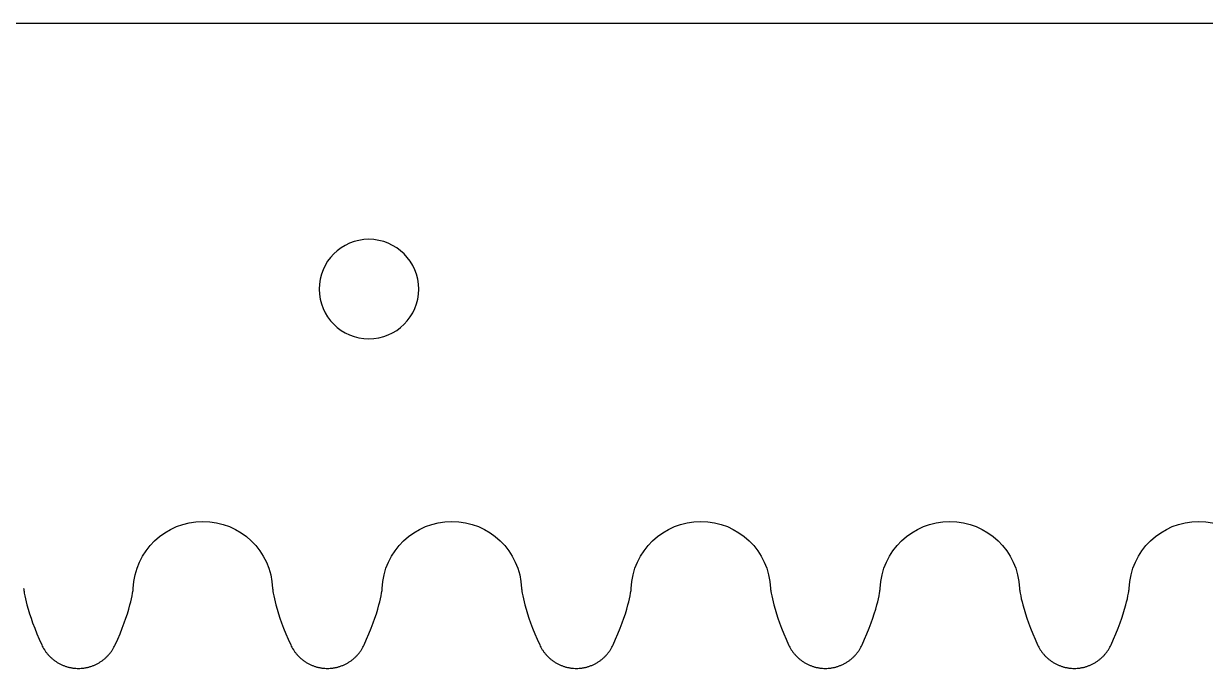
# Model space of a CAD drawing. Extents: x -1581 to -1270, y 120 to 168.
# Drawn here: x -1425.4 to -1389.8, y 149.02 to 168.45 of the extents above; entities that cross this region are included whole.
import ezdxf

# ---------------------------------------------------------------- set-up
doc = ezdxf.new("R2010")
doc.units = 0
doc.layers.add('V2_X8M8_BEARINGS', color=7, linetype='CONTINUOUS')

msp = doc.modelspace()

# ---------------------------------------------------------------- linework, layer by layer
at = {"layer": 'V2_X8M8_BEARINGS'}
for p, q in [((-1270.004, 168.445), (-1581.388, 168.445)), ((-1425.396, 151.427), (-1425.395, 151.412)), ((-1425.395, 151.412), (-1425.395, 151.403)), ((-1425.395, 151.403), (-1425.394, 151.398)), ((-1425.394, 151.398), (-1425.394, 151.39)), ((-1425.394, 151.39), (-1425.39, 151.366)), ((-1425.39, 151.366), (-1425.385, 151.331)), ((-1425.385, 151.331), (-1425.377, 151.285)), ((-1422.112, 151.285), (-1422.104, 151.331)), ((-1422.104, 151.331), (-1422.099, 151.366)), ((-1422.099, 151.366), (-1422.096, 151.39)), ((-1422.096, 151.39), (-1422.095, 151.398)), ((-1422.095, 151.398), (-1422.094, 151.403)), ((-1422.094, 151.412), (-1422.093, 151.427)), ((-1422.094, 151.403), (-1422.094, 151.412)), ((-1417.896, 151.427), (-1417.895, 151.412)), ((-1417.895, 151.412), (-1417.895, 151.403)), ((-1417.895, 151.403), (-1417.894, 151.398)), ((-1417.894, 151.398), (-1417.893, 151.39)), ((-1417.893, 151.39), (-1417.89, 151.366)), ((-1417.89, 151.366), (-1417.885, 151.331)), ((-1417.885, 151.331), (-1417.877, 151.285)), ((-1414.612, 151.285), (-1414.604, 151.331)), ((-1414.604, 151.331), (-1414.599, 151.366)), ((-1414.599, 151.366), (-1414.596, 151.39)), ((-1414.596, 151.39), (-1414.595, 151.398)), ((-1414.595, 151.398), (-1414.594, 151.403)), ((-1414.594, 151.412), (-1414.593, 151.427)), ((-1414.594, 151.403), (-1414.594, 151.412)), ((-1410.396, 151.427), (-1410.395, 151.412)), ((-1410.395, 151.412), (-1410.395, 151.403)), ((-1410.395, 151.403), (-1410.394, 151.398)), ((-1410.394, 151.398), (-1410.393, 151.39)), ((-1410.393, 151.39), (-1410.39, 151.366)), ((-1410.39, 151.366), (-1410.385, 151.331)), ((-1410.385, 151.331), (-1410.377, 151.285)), ((-1407.112, 151.285), (-1407.104, 151.331)), ((-1407.104, 151.331), (-1407.099, 151.366)), ((-1407.099, 151.366), (-1407.096, 151.39)), ((-1407.096, 151.39), (-1407.095, 151.398)), ((-1407.095, 151.398), (-1407.094, 151.403)), ((-1407.094, 151.412), (-1407.093, 151.427)), ((-1407.094, 151.403), (-1407.094, 151.412)), ((-1402.896, 151.427), (-1402.895, 151.412)), ((-1402.895, 151.412), (-1402.895, 151.403)), ((-1402.895, 151.403), (-1402.894, 151.398)), ((-1402.894, 151.398), (-1402.893, 151.39)), ((-1402.893, 151.39), (-1402.89, 151.366)), ((-1402.89, 151.366), (-1402.885, 151.331)), ((-1402.885, 151.331), (-1402.877, 151.285)), ((-1399.612, 151.285), (-1399.604, 151.331)), ((-1399.604, 151.331), (-1399.599, 151.366)), ((-1399.599, 151.366), (-1399.596, 151.39)), ((-1399.596, 151.39), (-1399.595, 151.398)), ((-1399.595, 151.398), (-1399.594, 151.403)), ((-1399.594, 151.412), (-1399.593, 151.427)), ((-1399.594, 151.403), (-1399.594, 151.412)), ((-1395.396, 151.427), (-1395.395, 151.412)), ((-1395.395, 151.412), (-1395.395, 151.403)), ((-1395.395, 151.403), (-1395.394, 151.398)), ((-1395.394, 151.398), (-1395.393, 151.39)), ((-1395.393, 151.39), (-1395.39, 151.366)), ((-1395.39, 151.366), (-1395.385, 151.331)), ((-1395.385, 151.331), (-1395.377, 151.285)), ((-1392.112, 151.285), (-1392.104, 151.331)), ((-1392.104, 151.331), (-1392.099, 151.366)), ((-1392.099, 151.366), (-1392.096, 151.39)), ((-1392.096, 151.39), (-1392.095, 151.398)), ((-1392.095, 151.398), (-1392.094, 151.403)), ((-1392.094, 151.412), (-1392.093, 151.427)), ((-1392.094, 151.403), (-1392.094, 151.412)), ((-1425.377, 151.285), (-1425.361, 151.199)), ((-1425.361, 151.199), (-1425.342, 151.11)), ((-1425.342, 151.11), (-1425.32, 151.02)), ((-1425.32, 151.02), (-1425.297, 150.928)), ((-1422.192, 150.928), (-1422.169, 151.02)), ((-1422.169, 151.02), (-1422.147, 151.11)), ((-1422.147, 151.11), (-1422.128, 151.199)), ((-1422.128, 151.199), (-1422.112, 151.285)), ((-1417.877, 151.285), (-1417.861, 151.199)), ((-1417.861, 151.199), (-1417.842, 151.11)), ((-1417.842, 151.11), (-1417.82, 151.02)), ((-1417.82, 151.02), (-1417.797, 150.928)), ((-1414.692, 150.928), (-1414.669, 151.02)), ((-1414.669, 151.02), (-1414.647, 151.11)), ((-1414.647, 151.11), (-1414.628, 151.199)), ((-1414.628, 151.199), (-1414.612, 151.285)), ((-1410.377, 151.285), (-1410.361, 151.199)), ((-1410.361, 151.199), (-1410.342, 151.11)), ((-1410.342, 151.11), (-1410.32, 151.02)), ((-1410.32, 151.02), (-1410.297, 150.928)), ((-1407.192, 150.928), (-1407.169, 151.02)), ((-1407.169, 151.02), (-1407.147, 151.11)), ((-1407.147, 151.11), (-1407.128, 151.199)), ((-1407.128, 151.199), (-1407.112, 151.285)), ((-1402.877, 151.285), (-1402.861, 151.199)), ((-1402.861, 151.199), (-1402.842, 151.11)), ((-1402.842, 151.11), (-1402.82, 151.02)), ((-1402.82, 151.02), (-1402.797, 150.928)), ((-1399.692, 150.928), (-1399.669, 151.02)), ((-1399.669, 151.02), (-1399.647, 151.11)), ((-1399.647, 151.11), (-1399.628, 151.199)), ((-1399.628, 151.199), (-1399.612, 151.285)), ((-1395.377, 151.285), (-1395.361, 151.199)), ((-1395.361, 151.199), (-1395.342, 151.11)), ((-1395.342, 151.11), (-1395.32, 151.02)), ((-1395.32, 151.02), (-1395.297, 150.928)), ((-1392.192, 150.928), (-1392.169, 151.02)), ((-1392.169, 151.02), (-1392.147, 151.11)), ((-1392.147, 151.11), (-1392.128, 151.199)), ((-1392.128, 151.199), (-1392.112, 151.285)), ((-1425.297, 150.928), (-1425.26, 150.797)), ((-1425.26, 150.797), (-1425.219, 150.663)), ((-1425.219, 150.663), (-1425.174, 150.527)), ((-1422.315, 150.527), (-1422.27, 150.663)), ((-1422.27, 150.663), (-1422.229, 150.797)), ((-1422.229, 150.797), (-1422.192, 150.928)), ((-1417.797, 150.928), (-1417.76, 150.797)), ((-1417.76, 150.797), (-1417.719, 150.663)), ((-1417.719, 150.663), (-1417.674, 150.527)), ((-1414.815, 150.527), (-1414.77, 150.663)), ((-1414.77, 150.663), (-1414.729, 150.797)), ((-1414.729, 150.797), (-1414.692, 150.928)), ((-1410.297, 150.928), (-1410.26, 150.797)), ((-1410.26, 150.797), (-1410.219, 150.663)), ((-1410.219, 150.663), (-1410.174, 150.527)), ((-1407.315, 150.527), (-1407.27, 150.663)), ((-1407.27, 150.663), (-1407.229, 150.797)), ((-1407.229, 150.797), (-1407.192, 150.928)), ((-1402.797, 150.928), (-1402.76, 150.797)), ((-1402.76, 150.797), (-1402.719, 150.663)), ((-1402.719, 150.663), (-1402.674, 150.527)), ((-1399.815, 150.527), (-1399.77, 150.663)), ((-1399.77, 150.663), (-1399.729, 150.797)), ((-1399.729, 150.797), (-1399.692, 150.928)), ((-1395.297, 150.928), (-1395.26, 150.797)), ((-1395.26, 150.797), (-1395.219, 150.663)), ((-1395.219, 150.663), (-1395.174, 150.527)), ((-1392.315, 150.527), (-1392.27, 150.663)), ((-1392.27, 150.663), (-1392.229, 150.797)), ((-1392.229, 150.797), (-1392.192, 150.928)), ((-1425.174, 150.527), (-1425.125, 150.389)), ((-1425.125, 150.389), (-1425.063, 150.223)), ((-1422.426, 150.223), (-1422.364, 150.389)), ((-1422.364, 150.389), (-1422.315, 150.527)), ((-1417.674, 150.527), (-1417.625, 150.389)), ((-1417.625, 150.389), (-1417.563, 150.223)), ((-1414.926, 150.223), (-1414.864, 150.389)), ((-1414.864, 150.389), (-1414.815, 150.527)), ((-1410.174, 150.527), (-1410.125, 150.389)), ((-1410.125, 150.389), (-1410.063, 150.223)), ((-1407.426, 150.223), (-1407.364, 150.389)), ((-1407.364, 150.389), (-1407.315, 150.527)), ((-1402.674, 150.527), (-1402.625, 150.389)), ((-1402.625, 150.389), (-1402.563, 150.223)), ((-1399.926, 150.223), (-1399.864, 150.389)), ((-1399.864, 150.389), (-1399.815, 150.527)), ((-1395.174, 150.527), (-1395.125, 150.389)), ((-1395.125, 150.389), (-1395.063, 150.223)), ((-1392.426, 150.223), (-1392.364, 150.389)), ((-1392.364, 150.389), (-1392.315, 150.527)), ((-1425.063, 150.223), (-1424.996, 150.058)), ((-1424.996, 150.058), (-1424.926, 149.892)), ((-1424.926, 149.892), (-1424.851, 149.725)), ((-1422.638, 149.725), (-1422.563, 149.892)), ((-1422.563, 149.892), (-1422.493, 150.058)), ((-1422.493, 150.058), (-1422.426, 150.223)), ((-1417.563, 150.223), (-1417.496, 150.058)), ((-1417.496, 150.058), (-1417.426, 149.892)), ((-1417.426, 149.892), (-1417.351, 149.725)), ((-1415.138, 149.725), (-1415.063, 149.892)), ((-1415.063, 149.892), (-1414.993, 150.058)), ((-1414.993, 150.058), (-1414.926, 150.223)), ((-1410.063, 150.223), (-1409.996, 150.058)), ((-1409.996, 150.058), (-1409.926, 149.892)), ((-1409.926, 149.892), (-1409.851, 149.725)), ((-1407.638, 149.725), (-1407.563, 149.892)), ((-1407.563, 149.892), (-1407.493, 150.058)), ((-1407.493, 150.058), (-1407.426, 150.223)), ((-1402.563, 150.223), (-1402.496, 150.058)), ((-1402.496, 150.058), (-1402.426, 149.892)), ((-1402.426, 149.892), (-1402.351, 149.725)), ((-1400.138, 149.725), (-1400.063, 149.892)), ((-1400.063, 149.892), (-1399.993, 150.058)), ((-1399.993, 150.058), (-1399.926, 150.223)), ((-1395.063, 150.223), (-1394.996, 150.058)), ((-1394.996, 150.058), (-1394.926, 149.892)), ((-1394.926, 149.892), (-1394.851, 149.725)), ((-1392.638, 149.725), (-1392.563, 149.892)), ((-1392.563, 149.892), (-1392.493, 150.058)), ((-1392.493, 150.058), (-1392.426, 150.223)), ((-1424.851, 149.725), (-1424.834, 149.688)), ((-1424.834, 149.688), (-1424.814, 149.651)), ((-1424.814, 149.651), (-1424.793, 149.615)), ((-1424.793, 149.615), (-1424.771, 149.579)), ((-1424.771, 149.579), (-1424.76, 149.561)), ((-1424.76, 149.561), (-1424.748, 149.543)), ((-1424.748, 149.543), (-1424.735, 149.525)), ((-1424.735, 149.525), (-1424.723, 149.508)), ((-1422.766, 149.508), (-1422.754, 149.525)), ((-1422.754, 149.525), (-1422.741, 149.543)), ((-1422.741, 149.543), (-1422.729, 149.561)), ((-1422.729, 149.561), (-1422.718, 149.579)), ((-1422.718, 149.579), (-1422.696, 149.615)), ((-1422.696, 149.615), (-1422.675, 149.651)), ((-1422.675, 149.651), (-1422.656, 149.688)), ((-1422.656, 149.688), (-1422.638, 149.725)), ((-1417.351, 149.725), (-1417.333, 149.688)), ((-1417.333, 149.688), (-1417.314, 149.651)), ((-1417.314, 149.651), (-1417.293, 149.615)), ((-1417.293, 149.615), (-1417.271, 149.579)), ((-1417.271, 149.579), (-1417.26, 149.561)), ((-1417.26, 149.561), (-1417.248, 149.543)), ((-1417.248, 149.543), (-1417.235, 149.525)), ((-1417.235, 149.525), (-1417.223, 149.508)), ((-1415.266, 149.508), (-1415.254, 149.525)), ((-1415.254, 149.525), (-1415.241, 149.543)), ((-1415.241, 149.543), (-1415.229, 149.561)), ((-1415.229, 149.561), (-1415.218, 149.579)), ((-1415.218, 149.579), (-1415.196, 149.615)), ((-1415.196, 149.615), (-1415.175, 149.651)), ((-1415.175, 149.651), (-1415.156, 149.688)), ((-1415.156, 149.688), (-1415.138, 149.725)), ((-1409.851, 149.725), (-1409.833, 149.688)), ((-1409.833, 149.688), (-1409.814, 149.651)), ((-1409.814, 149.651), (-1409.793, 149.615)), ((-1409.793, 149.615), (-1409.771, 149.579)), ((-1409.771, 149.579), (-1409.76, 149.561)), ((-1409.76, 149.561), (-1409.748, 149.543)), ((-1409.748, 149.543), (-1409.735, 149.525)), ((-1409.735, 149.525), (-1409.723, 149.508)), ((-1407.766, 149.508), (-1407.754, 149.525)), ((-1407.754, 149.525), (-1407.741, 149.543)), ((-1407.741, 149.543), (-1407.729, 149.561)), ((-1407.729, 149.561), (-1407.718, 149.579)), ((-1407.718, 149.579), (-1407.696, 149.615)), ((-1407.696, 149.615), (-1407.675, 149.651)), ((-1407.675, 149.651), (-1407.656, 149.688)), ((-1407.656, 149.688), (-1407.638, 149.725)), ((-1402.351, 149.725), (-1402.333, 149.688)), ((-1402.333, 149.688), (-1402.314, 149.651)), ((-1402.314, 149.651), (-1402.293, 149.615)), ((-1402.293, 149.615), (-1402.271, 149.579)), ((-1402.271, 149.579), (-1402.26, 149.561)), ((-1402.26, 149.561), (-1402.248, 149.543)), ((-1402.248, 149.543), (-1402.235, 149.525)), ((-1402.235, 149.525), (-1402.223, 149.508)), ((-1400.266, 149.508), (-1400.254, 149.525)), ((-1400.254, 149.525), (-1400.241, 149.543)), ((-1400.241, 149.543), (-1400.229, 149.561)), ((-1400.229, 149.561), (-1400.218, 149.579)), ((-1400.218, 149.579), (-1400.196, 149.615)), ((-1400.196, 149.615), (-1400.175, 149.651)), ((-1400.175, 149.651), (-1400.156, 149.688)), ((-1400.156, 149.688), (-1400.138, 149.725)), ((-1394.851, 149.725), (-1394.833, 149.688)), ((-1394.833, 149.688), (-1394.814, 149.651)), ((-1394.814, 149.651), (-1394.793, 149.615)), ((-1394.793, 149.615), (-1394.771, 149.579)), ((-1394.771, 149.579), (-1394.76, 149.561)), ((-1394.76, 149.561), (-1394.748, 149.543)), ((-1394.748, 149.543), (-1394.735, 149.525)), ((-1394.735, 149.525), (-1394.723, 149.508)), ((-1392.766, 149.508), (-1392.754, 149.525)), ((-1392.754, 149.525), (-1392.741, 149.543)), ((-1392.741, 149.543), (-1392.729, 149.561)), ((-1392.729, 149.561), (-1392.718, 149.579)), ((-1392.718, 149.579), (-1392.696, 149.615)), ((-1392.696, 149.615), (-1392.675, 149.651)), ((-1392.675, 149.651), (-1392.656, 149.688)), ((-1392.656, 149.688), (-1392.638, 149.725)), ((-1424.723, 149.508), (-1424.71, 149.491)), ((-1424.71, 149.491), (-1424.696, 149.474)), ((-1424.696, 149.474), (-1424.683, 149.457)), ((-1424.683, 149.457), (-1424.668, 149.44)), ((-1424.668, 149.44), (-1424.654, 149.424)), ((-1424.654, 149.424), (-1424.639, 149.408)), ((-1424.639, 149.408), (-1424.624, 149.392)), ((-1424.624, 149.392), (-1424.609, 149.376)), ((-1424.609, 149.376), (-1424.593, 149.36)), ((-1424.593, 149.36), (-1424.577, 149.345)), ((-1424.577, 149.345), (-1424.561, 149.33)), ((-1424.561, 149.33), (-1424.544, 149.315)), ((-1424.544, 149.315), (-1424.527, 149.301)), ((-1424.527, 149.301), (-1424.51, 149.287)), ((-1424.51, 149.287), (-1424.493, 149.273)), ((-1424.493, 149.273), (-1424.475, 149.259)), ((-1424.475, 149.259), (-1424.457, 149.246)), ((-1424.457, 149.246), (-1424.439, 149.233)), ((-1424.439, 149.233), (-1424.421, 149.221)), ((-1424.421, 149.221), (-1424.402, 149.209)), ((-1424.402, 149.209), (-1424.383, 149.197)), ((-1424.383, 149.197), (-1424.364, 149.185)), ((-1424.364, 149.185), (-1424.345, 149.174)), ((-1424.345, 149.174), (-1424.325, 149.163)), ((-1424.325, 149.163), (-1424.305, 149.153)), ((-1423.184, 149.153), (-1423.164, 149.163)), ((-1423.164, 149.163), (-1423.144, 149.174)), ((-1423.144, 149.174), (-1423.125, 149.185)), ((-1423.125, 149.185), (-1423.106, 149.197)), ((-1423.106, 149.197), (-1423.087, 149.209)), ((-1423.087, 149.209), (-1423.069, 149.221)), ((-1423.069, 149.221), (-1423.05, 149.233)), ((-1423.05, 149.233), (-1423.032, 149.246)), ((-1423.032, 149.246), (-1423.014, 149.259)), ((-1423.014, 149.259), (-1422.996, 149.273)), ((-1422.996, 149.273), (-1422.979, 149.287)), ((-1422.979, 149.287), (-1422.962, 149.301)), ((-1422.962, 149.301), (-1422.945, 149.315)), ((-1422.945, 149.315), (-1422.928, 149.33)), ((-1422.928, 149.33), (-1422.912, 149.345)), ((-1422.912, 149.345), (-1422.896, 149.36)), ((-1422.896, 149.36), (-1422.88, 149.376)), ((-1422.88, 149.376), (-1422.865, 149.392)), ((-1422.865, 149.392), (-1422.85, 149.408)), ((-1422.85, 149.408), (-1422.835, 149.424)), ((-1422.835, 149.424), (-1422.821, 149.44)), ((-1422.821, 149.44), (-1422.807, 149.457)), ((-1422.807, 149.457), (-1422.793, 149.474)), ((-1422.793, 149.474), (-1422.78, 149.491)), ((-1422.78, 149.491), (-1422.766, 149.508)), ((-1417.223, 149.508), (-1417.21, 149.491)), ((-1417.21, 149.491), (-1417.196, 149.474)), ((-1417.196, 149.474), (-1417.182, 149.457)), ((-1417.182, 149.457), (-1417.168, 149.44)), ((-1417.168, 149.44), (-1417.154, 149.424)), ((-1417.154, 149.424), (-1417.139, 149.408)), ((-1417.139, 149.408), (-1417.124, 149.392)), ((-1417.124, 149.392), (-1417.109, 149.376)), ((-1417.109, 149.376), (-1417.093, 149.36)), ((-1417.093, 149.36), (-1417.077, 149.345)), ((-1417.077, 149.345), (-1417.061, 149.33)), ((-1417.061, 149.33), (-1417.044, 149.315)), ((-1417.044, 149.315), (-1417.027, 149.301)), ((-1417.027, 149.301), (-1417.01, 149.287)), ((-1417.01, 149.287), (-1416.993, 149.273)), ((-1416.993, 149.273), (-1416.975, 149.259)), ((-1416.975, 149.259), (-1416.957, 149.246)), ((-1416.957, 149.246), (-1416.939, 149.233)), ((-1416.939, 149.233), (-1416.921, 149.221)), ((-1416.921, 149.221), (-1416.902, 149.209)), ((-1416.902, 149.209), (-1416.883, 149.197)), ((-1416.883, 149.197), (-1416.864, 149.185)), ((-1416.864, 149.185), (-1416.845, 149.174)), ((-1416.845, 149.174), (-1416.825, 149.163)), ((-1416.825, 149.163), (-1416.805, 149.153)), ((-1415.684, 149.153), (-1415.664, 149.163)), ((-1415.664, 149.163), (-1415.644, 149.174)), ((-1415.644, 149.174), (-1415.625, 149.185)), ((-1415.625, 149.185), (-1415.606, 149.197)), ((-1415.606, 149.197), (-1415.587, 149.209)), ((-1415.587, 149.209), (-1415.569, 149.221)), ((-1415.569, 149.221), (-1415.55, 149.233)), ((-1415.55, 149.233), (-1415.532, 149.246)), ((-1415.532, 149.246), (-1415.514, 149.259)), ((-1415.514, 149.259), (-1415.496, 149.273)), ((-1415.496, 149.273), (-1415.479, 149.287)), ((-1415.479, 149.287), (-1415.462, 149.301)), ((-1415.462, 149.301), (-1415.445, 149.315)), ((-1415.445, 149.315), (-1415.428, 149.33)), ((-1415.428, 149.33), (-1415.412, 149.345)), ((-1415.412, 149.345), (-1415.396, 149.36)), ((-1415.396, 149.36), (-1415.38, 149.376)), ((-1415.38, 149.376), (-1415.365, 149.392)), ((-1415.365, 149.392), (-1415.35, 149.408)), ((-1415.35, 149.408), (-1415.335, 149.424)), ((-1415.335, 149.424), (-1415.321, 149.44)), ((-1415.321, 149.44), (-1415.307, 149.457)), ((-1415.307, 149.457), (-1415.293, 149.474)), ((-1415.293, 149.474), (-1415.28, 149.491)), ((-1415.28, 149.491), (-1415.266, 149.508)), ((-1409.723, 149.508), (-1409.71, 149.491)), ((-1409.71, 149.491), (-1409.696, 149.474)), ((-1409.696, 149.474), (-1409.682, 149.457)), ((-1409.682, 149.457), (-1409.668, 149.44)), ((-1409.668, 149.44), (-1409.654, 149.424)), ((-1409.654, 149.424), (-1409.639, 149.408)), ((-1409.639, 149.408), (-1409.624, 149.392)), ((-1409.624, 149.392), (-1409.609, 149.376)), ((-1409.609, 149.376), (-1409.593, 149.36)), ((-1409.593, 149.36), (-1409.577, 149.345)), ((-1409.577, 149.345), (-1409.561, 149.33)), ((-1409.561, 149.33), (-1409.544, 149.315)), ((-1409.544, 149.315), (-1409.527, 149.301)), ((-1409.527, 149.301), (-1409.51, 149.287)), ((-1409.51, 149.287), (-1409.493, 149.273)), ((-1409.493, 149.273), (-1409.475, 149.259)), ((-1409.475, 149.259), (-1409.457, 149.246)), ((-1409.457, 149.246), (-1409.439, 149.233)), ((-1409.439, 149.233), (-1409.421, 149.221)), ((-1409.421, 149.221), (-1409.402, 149.209)), ((-1409.402, 149.209), (-1409.383, 149.197)), ((-1409.383, 149.197), (-1409.364, 149.185)), ((-1409.364, 149.185), (-1409.345, 149.174)), ((-1409.345, 149.174), (-1409.325, 149.163)), ((-1409.325, 149.163), (-1409.305, 149.153)), ((-1408.184, 149.153), (-1408.164, 149.163)), ((-1408.164, 149.163), (-1408.144, 149.174)), ((-1408.144, 149.174), (-1408.125, 149.185)), ((-1408.125, 149.185), (-1408.106, 149.197)), ((-1408.106, 149.197), (-1408.087, 149.209)), ((-1408.087, 149.209), (-1408.069, 149.221)), ((-1408.069, 149.221), (-1408.05, 149.233)), ((-1408.05, 149.233), (-1408.032, 149.246)), ((-1408.032, 149.246), (-1408.014, 149.259)), ((-1408.014, 149.259), (-1407.996, 149.273)), ((-1407.996, 149.273), (-1407.979, 149.287)), ((-1407.979, 149.287), (-1407.962, 149.301)), ((-1407.962, 149.301), (-1407.945, 149.315)), ((-1407.945, 149.315), (-1407.928, 149.33)), ((-1407.928, 149.33), (-1407.912, 149.345)), ((-1407.912, 149.345), (-1407.896, 149.36)), ((-1407.896, 149.36), (-1407.88, 149.376)), ((-1407.88, 149.376), (-1407.865, 149.392)), ((-1407.865, 149.392), (-1407.85, 149.408)), ((-1407.85, 149.408), (-1407.835, 149.424)), ((-1407.835, 149.424), (-1407.821, 149.44)), ((-1407.821, 149.44), (-1407.807, 149.457)), ((-1407.807, 149.457), (-1407.793, 149.474)), ((-1407.793, 149.474), (-1407.78, 149.491)), ((-1407.78, 149.491), (-1407.766, 149.508)), ((-1402.223, 149.508), (-1402.21, 149.491)), ((-1402.21, 149.491), (-1402.196, 149.474)), ((-1402.196, 149.474), (-1402.182, 149.457)), ((-1402.182, 149.457), (-1402.168, 149.44)), ((-1402.168, 149.44), (-1402.154, 149.424)), ((-1402.154, 149.424), (-1402.139, 149.408)), ((-1402.139, 149.408), (-1402.124, 149.392)), ((-1402.124, 149.392), (-1402.109, 149.376)), ((-1402.109, 149.376), (-1402.093, 149.36)), ((-1402.093, 149.36), (-1402.077, 149.345)), ((-1402.077, 149.345), (-1402.061, 149.33)), ((-1402.061, 149.33), (-1402.044, 149.315)), ((-1402.044, 149.315), (-1402.027, 149.301)), ((-1402.027, 149.301), (-1402.01, 149.287)), ((-1402.01, 149.287), (-1401.993, 149.273)), ((-1401.993, 149.273), (-1401.975, 149.259)), ((-1401.975, 149.259), (-1401.957, 149.246)), ((-1401.957, 149.246), (-1401.939, 149.233)), ((-1401.939, 149.233), (-1401.921, 149.221)), ((-1401.921, 149.221), (-1401.902, 149.209)), ((-1401.902, 149.209), (-1401.883, 149.197)), ((-1401.883, 149.197), (-1401.864, 149.185)), ((-1401.864, 149.185), (-1401.845, 149.174)), ((-1401.845, 149.174), (-1401.825, 149.163)), ((-1401.825, 149.163), (-1401.805, 149.153)), ((-1400.684, 149.153), (-1400.664, 149.163)), ((-1400.664, 149.163), (-1400.644, 149.174)), ((-1400.644, 149.174), (-1400.625, 149.185)), ((-1400.625, 149.185), (-1400.606, 149.197)), ((-1400.606, 149.197), (-1400.587, 149.209)), ((-1400.587, 149.209), (-1400.569, 149.221)), ((-1400.569, 149.221), (-1400.55, 149.233)), ((-1400.55, 149.233), (-1400.532, 149.246)), ((-1400.532, 149.246), (-1400.514, 149.259)), ((-1400.514, 149.259), (-1400.496, 149.273)), ((-1400.496, 149.273), (-1400.479, 149.287)), ((-1400.479, 149.287), (-1400.462, 149.301)), ((-1400.462, 149.301), (-1400.445, 149.315)), ((-1400.445, 149.315), (-1400.428, 149.33)), ((-1400.428, 149.33), (-1400.412, 149.345)), ((-1400.412, 149.345), (-1400.396, 149.36)), ((-1400.396, 149.36), (-1400.38, 149.376)), ((-1400.38, 149.376), (-1400.365, 149.392)), ((-1400.365, 149.392), (-1400.35, 149.408)), ((-1400.35, 149.408), (-1400.335, 149.424)), ((-1400.335, 149.424), (-1400.321, 149.44)), ((-1400.321, 149.44), (-1400.307, 149.457)), ((-1400.307, 149.457), (-1400.293, 149.474)), ((-1400.293, 149.474), (-1400.28, 149.491)), ((-1400.28, 149.491), (-1400.266, 149.508)), ((-1394.723, 149.508), (-1394.71, 149.491)), ((-1394.71, 149.491), (-1394.696, 149.474)), ((-1394.696, 149.474), (-1394.682, 149.457)), ((-1394.682, 149.457), (-1394.668, 149.44)), ((-1394.668, 149.44), (-1394.654, 149.424)), ((-1394.654, 149.424), (-1394.639, 149.408)), ((-1394.639, 149.408), (-1394.624, 149.392)), ((-1394.624, 149.392), (-1394.609, 149.376)), ((-1394.609, 149.376), (-1394.593, 149.36)), ((-1394.593, 149.36), (-1394.577, 149.345)), ((-1394.577, 149.345), (-1394.561, 149.33)), ((-1394.561, 149.33), (-1394.544, 149.315)), ((-1394.544, 149.315), (-1394.527, 149.301)), ((-1394.527, 149.301), (-1394.51, 149.287)), ((-1394.51, 149.287), (-1394.493, 149.273)), ((-1394.493, 149.273), (-1394.475, 149.259)), ((-1394.475, 149.259), (-1394.457, 149.246)), ((-1394.457, 149.246), (-1394.439, 149.233)), ((-1394.439, 149.233), (-1394.421, 149.221)), ((-1394.421, 149.221), (-1394.402, 149.209)), ((-1394.402, 149.209), (-1394.383, 149.197)), ((-1394.383, 149.197), (-1394.364, 149.185)), ((-1394.364, 149.185), (-1394.345, 149.174)), ((-1394.345, 149.174), (-1394.325, 149.163)), ((-1394.325, 149.163), (-1394.305, 149.153)), ((-1393.184, 149.153), (-1393.164, 149.163)), ((-1393.164, 149.163), (-1393.144, 149.174)), ((-1393.144, 149.174), (-1393.125, 149.185)), ((-1393.125, 149.185), (-1393.106, 149.197)), ((-1393.106, 149.197), (-1393.087, 149.209)), ((-1393.087, 149.209), (-1393.069, 149.221)), ((-1393.069, 149.221), (-1393.05, 149.233)), ((-1393.05, 149.233), (-1393.032, 149.246)), ((-1393.032, 149.246), (-1393.014, 149.259)), ((-1393.014, 149.259), (-1392.996, 149.273)), ((-1392.996, 149.273), (-1392.979, 149.287)), ((-1392.979, 149.287), (-1392.962, 149.301)), ((-1392.962, 149.301), (-1392.945, 149.315)), ((-1392.945, 149.315), (-1392.928, 149.33)), ((-1392.928, 149.33), (-1392.912, 149.345)), ((-1392.912, 149.345), (-1392.896, 149.36)), ((-1392.896, 149.36), (-1392.88, 149.376)), ((-1392.88, 149.376), (-1392.865, 149.392)), ((-1392.865, 149.392), (-1392.85, 149.408)), ((-1392.85, 149.408), (-1392.835, 149.424)), ((-1392.835, 149.424), (-1392.821, 149.44)), ((-1392.821, 149.44), (-1392.807, 149.457)), ((-1392.807, 149.457), (-1392.793, 149.474)), ((-1392.793, 149.474), (-1392.78, 149.491)), ((-1392.78, 149.491), (-1392.766, 149.508)), ((-1424.305, 149.153), (-1424.286, 149.143)), ((-1424.286, 149.143), (-1424.266, 149.133)), ((-1424.266, 149.133), (-1424.245, 149.124)), ((-1424.245, 149.124), (-1424.225, 149.115)), ((-1424.225, 149.115), (-1424.205, 149.106)), ((-1424.205, 149.106), (-1424.184, 149.098)), ((-1424.184, 149.098), (-1424.164, 149.09)), ((-1424.164, 149.09), (-1424.143, 149.083)), ((-1424.143, 149.083), (-1424.122, 149.076)), ((-1424.122, 149.076), (-1424.101, 149.069)), ((-1424.101, 149.069), (-1424.08, 149.063)), ((-1424.08, 149.063), (-1424.059, 149.057)), ((-1424.059, 149.057), (-1424.038, 149.052)), ((-1424.038, 149.052), (-1424.017, 149.047)), ((-1424.017, 149.047), (-1423.996, 149.042)), ((-1423.996, 149.042), (-1423.975, 149.038)), ((-1423.975, 149.038), (-1423.954, 149.034)), ((-1423.954, 149.034), (-1423.933, 149.031)), ((-1423.933, 149.031), (-1423.911, 149.027)), ((-1423.911, 149.027), (-1423.869, 149.022)), ((-1423.869, 149.022), (-1423.827, 149.019)), ((-1423.827, 149.019), (-1423.786, 149.017)), ((-1423.786, 149.017), (-1423.745, 149.016)), ((-1423.745, 149.016), (-1423.703, 149.017)), ((-1423.703, 149.017), (-1423.662, 149.019)), ((-1423.662, 149.019), (-1423.62, 149.022)), ((-1423.62, 149.022), (-1423.578, 149.027)), ((-1423.578, 149.027), (-1423.557, 149.031)), ((-1423.557, 149.031), (-1423.536, 149.034)), ((-1423.536, 149.034), (-1423.514, 149.038)), ((-1423.514, 149.038), (-1423.493, 149.042)), ((-1423.493, 149.042), (-1423.472, 149.047)), ((-1423.472, 149.047), (-1423.451, 149.052)), ((-1423.451, 149.052), (-1423.43, 149.057)), ((-1423.43, 149.057), (-1423.409, 149.063)), ((-1423.409, 149.063), (-1423.388, 149.069)), ((-1423.388, 149.069), (-1423.367, 149.076)), ((-1423.367, 149.076), (-1423.346, 149.083)), ((-1423.346, 149.083), (-1423.326, 149.09)), ((-1423.326, 149.09), (-1423.305, 149.098)), ((-1423.305, 149.098), (-1423.284, 149.106)), ((-1423.284, 149.106), (-1423.264, 149.115)), ((-1423.264, 149.115), (-1423.244, 149.124)), ((-1423.244, 149.124), (-1423.224, 149.133)), ((-1423.224, 149.133), (-1423.204, 149.143)), ((-1423.204, 149.143), (-1423.184, 149.153)), ((-1416.805, 149.153), (-1416.786, 149.143)), ((-1416.786, 149.143), (-1416.766, 149.133)), ((-1416.766, 149.133), (-1416.745, 149.124)), ((-1416.745, 149.124), (-1416.725, 149.115)), ((-1416.725, 149.115), (-1416.705, 149.106)), ((-1416.705, 149.106), (-1416.684, 149.098)), ((-1416.684, 149.098), (-1416.664, 149.09)), ((-1416.664, 149.09), (-1416.643, 149.083)), ((-1416.643, 149.083), (-1416.622, 149.076)), ((-1416.622, 149.076), (-1416.601, 149.069)), ((-1416.601, 149.069), (-1416.58, 149.063)), ((-1416.58, 149.063), (-1416.559, 149.057)), ((-1416.559, 149.057), (-1416.538, 149.052)), ((-1416.538, 149.052), (-1416.517, 149.047)), ((-1416.517, 149.047), (-1416.496, 149.042)), ((-1416.496, 149.042), (-1416.475, 149.038)), ((-1416.475, 149.038), (-1416.454, 149.034)), ((-1416.454, 149.034), (-1416.433, 149.031)), ((-1416.433, 149.031), (-1416.411, 149.027)), ((-1416.411, 149.027), (-1416.369, 149.022)), ((-1416.369, 149.022), (-1416.327, 149.019)), ((-1416.327, 149.019), (-1416.286, 149.017)), ((-1416.286, 149.017), (-1416.245, 149.016)), ((-1416.245, 149.016), (-1416.203, 149.017)), ((-1416.203, 149.017), (-1416.162, 149.019)), ((-1416.162, 149.019), (-1416.12, 149.022)), ((-1416.12, 149.022), (-1416.078, 149.027)), ((-1416.078, 149.027), (-1416.057, 149.031)), ((-1416.057, 149.031), (-1416.035, 149.034)), ((-1416.035, 149.034), (-1416.014, 149.038)), ((-1416.014, 149.038), (-1415.993, 149.042)), ((-1415.993, 149.042), (-1415.972, 149.047)), ((-1415.972, 149.047), (-1415.951, 149.052)), ((-1415.951, 149.052), (-1415.93, 149.057)), ((-1415.93, 149.057), (-1415.909, 149.063)), ((-1415.909, 149.063), (-1415.888, 149.069)), ((-1415.888, 149.069), (-1415.867, 149.076)), ((-1415.867, 149.076), (-1415.846, 149.083)), ((-1415.846, 149.083), (-1415.826, 149.09)), ((-1415.826, 149.09), (-1415.805, 149.098)), ((-1415.805, 149.098), (-1415.784, 149.106)), ((-1415.784, 149.106), (-1415.764, 149.115)), ((-1415.764, 149.115), (-1415.744, 149.124)), ((-1415.744, 149.124), (-1415.723, 149.133)), ((-1415.723, 149.133), (-1415.703, 149.143)), ((-1415.703, 149.143), (-1415.684, 149.153)), ((-1409.305, 149.153), (-1409.286, 149.143)), ((-1409.286, 149.143), (-1409.266, 149.133)), ((-1409.266, 149.133), (-1409.245, 149.124)), ((-1409.245, 149.124), (-1409.225, 149.115)), ((-1409.225, 149.115), (-1409.205, 149.106)), ((-1409.205, 149.106), (-1409.184, 149.098)), ((-1409.184, 149.098), (-1409.164, 149.09)), ((-1409.164, 149.09), (-1409.143, 149.083)), ((-1409.143, 149.083), (-1409.122, 149.076)), ((-1409.122, 149.076), (-1409.101, 149.069)), ((-1409.101, 149.069), (-1409.08, 149.063)), ((-1409.08, 149.063), (-1409.059, 149.057)), ((-1409.059, 149.057), (-1409.038, 149.052)), ((-1409.038, 149.052), (-1409.017, 149.047)), ((-1409.017, 149.047), (-1408.996, 149.042)), ((-1408.996, 149.042), (-1408.975, 149.038)), ((-1408.975, 149.038), (-1408.954, 149.034)), ((-1408.954, 149.034), (-1408.933, 149.031)), ((-1408.933, 149.031), (-1408.911, 149.027)), ((-1408.911, 149.027), (-1408.869, 149.022)), ((-1408.869, 149.022), (-1408.827, 149.019)), ((-1408.827, 149.019), (-1408.786, 149.017)), ((-1408.786, 149.017), (-1408.745, 149.016)), ((-1408.745, 149.016), (-1408.703, 149.017)), ((-1408.703, 149.017), (-1408.662, 149.019)), ((-1408.662, 149.019), (-1408.62, 149.022)), ((-1408.62, 149.022), (-1408.578, 149.027)), ((-1408.578, 149.027), (-1408.557, 149.031)), ((-1408.557, 149.031), (-1408.535, 149.034)), ((-1408.535, 149.034), (-1408.514, 149.038)), ((-1408.514, 149.038), (-1408.493, 149.042)), ((-1408.493, 149.042), (-1408.472, 149.047)), ((-1408.472, 149.047), (-1408.451, 149.052)), ((-1408.451, 149.052), (-1408.43, 149.057)), ((-1408.43, 149.057), (-1408.409, 149.063)), ((-1408.409, 149.063), (-1408.388, 149.069)), ((-1408.388, 149.069), (-1408.367, 149.076)), ((-1408.367, 149.076), (-1408.346, 149.083)), ((-1408.346, 149.083), (-1408.326, 149.09)), ((-1408.326, 149.09), (-1408.305, 149.098)), ((-1408.305, 149.098), (-1408.284, 149.106)), ((-1408.284, 149.106), (-1408.264, 149.115)), ((-1408.264, 149.115), (-1408.244, 149.124)), ((-1408.244, 149.124), (-1408.223, 149.133)), ((-1408.223, 149.133), (-1408.203, 149.143)), ((-1408.203, 149.143), (-1408.184, 149.153)), ((-1401.805, 149.153), (-1401.786, 149.143)), ((-1401.786, 149.143), (-1401.766, 149.133)), ((-1401.766, 149.133), (-1401.745, 149.124)), ((-1401.745, 149.124), (-1401.725, 149.115)), ((-1401.725, 149.115), (-1401.705, 149.106)), ((-1401.705, 149.106), (-1401.684, 149.098)), ((-1401.684, 149.098), (-1401.664, 149.09)), ((-1401.664, 149.09), (-1401.643, 149.083)), ((-1401.643, 149.083), (-1401.622, 149.076)), ((-1401.622, 149.076), (-1401.601, 149.069)), ((-1401.601, 149.069), (-1401.58, 149.063)), ((-1401.58, 149.063), (-1401.559, 149.057)), ((-1401.559, 149.057), (-1401.538, 149.052)), ((-1401.538, 149.052), (-1401.517, 149.047)), ((-1401.517, 149.047), (-1401.496, 149.042)), ((-1401.496, 149.042), (-1401.475, 149.038)), ((-1401.475, 149.038), (-1401.454, 149.034)), ((-1401.454, 149.034), (-1401.433, 149.031)), ((-1401.433, 149.031), (-1401.411, 149.027)), ((-1401.411, 149.027), (-1401.369, 149.022)), ((-1401.369, 149.022), (-1401.327, 149.019)), ((-1401.327, 149.019), (-1401.286, 149.017)), ((-1401.286, 149.017), (-1401.245, 149.016)), ((-1401.245, 149.016), (-1401.203, 149.017)), ((-1401.203, 149.017), (-1401.162, 149.019)), ((-1401.162, 149.019), (-1401.12, 149.022)), ((-1401.12, 149.022), (-1401.078, 149.027)), ((-1401.078, 149.027), (-1401.057, 149.031)), ((-1401.057, 149.031), (-1401.035, 149.034)), ((-1401.035, 149.034), (-1401.014, 149.038)), ((-1401.014, 149.038), (-1400.993, 149.042)), ((-1400.993, 149.042), (-1400.972, 149.047)), ((-1400.972, 149.047), (-1400.951, 149.052)), ((-1400.951, 149.052), (-1400.93, 149.057)), ((-1400.93, 149.057), (-1400.909, 149.063)), ((-1400.909, 149.063), (-1400.888, 149.069)), ((-1400.888, 149.069), (-1400.867, 149.076)), ((-1400.867, 149.076), (-1400.846, 149.083)), ((-1400.846, 149.083), (-1400.826, 149.09)), ((-1400.826, 149.09), (-1400.805, 149.098)), ((-1400.805, 149.098), (-1400.784, 149.106)), ((-1400.784, 149.106), (-1400.764, 149.115)), ((-1400.764, 149.115), (-1400.744, 149.124)), ((-1400.744, 149.124), (-1400.723, 149.133)), ((-1400.723, 149.133), (-1400.703, 149.143)), ((-1400.703, 149.143), (-1400.684, 149.153)), ((-1394.305, 149.153), (-1394.286, 149.143)), ((-1394.286, 149.143), (-1394.266, 149.133)), ((-1394.266, 149.133), (-1394.245, 149.124)), ((-1394.245, 149.124), (-1394.225, 149.115)), ((-1394.225, 149.115), (-1394.205, 149.106)), ((-1394.205, 149.106), (-1394.184, 149.098)), ((-1394.184, 149.098), (-1394.164, 149.09)), ((-1394.164, 149.09), (-1394.143, 149.083)), ((-1394.143, 149.083), (-1394.122, 149.076)), ((-1394.122, 149.076), (-1394.101, 149.069)), ((-1394.101, 149.069), (-1394.08, 149.063)), ((-1394.08, 149.063), (-1394.059, 149.057)), ((-1394.059, 149.057), (-1394.038, 149.052)), ((-1394.038, 149.052), (-1394.017, 149.047)), ((-1394.017, 149.047), (-1393.996, 149.042)), ((-1393.996, 149.042), (-1393.975, 149.038)), ((-1393.975, 149.038), (-1393.954, 149.034)), ((-1393.954, 149.034), (-1393.932, 149.031)), ((-1393.932, 149.031), (-1393.911, 149.027)), ((-1393.911, 149.027), (-1393.869, 149.022)), ((-1393.869, 149.022), (-1393.827, 149.019)), ((-1393.827, 149.019), (-1393.786, 149.017)), ((-1393.786, 149.017), (-1393.745, 149.016)), ((-1393.745, 149.016), (-1393.703, 149.017)), ((-1393.703, 149.017), (-1393.662, 149.019)), ((-1393.662, 149.019), (-1393.62, 149.022)), ((-1393.62, 149.022), (-1393.578, 149.027)), ((-1393.578, 149.027), (-1393.557, 149.031)), ((-1393.557, 149.031), (-1393.535, 149.034)), ((-1393.535, 149.034), (-1393.514, 149.038)), ((-1393.514, 149.038), (-1393.493, 149.042)), ((-1393.493, 149.042), (-1393.472, 149.047)), ((-1393.472, 149.047), (-1393.451, 149.052)), ((-1393.451, 149.052), (-1393.43, 149.057)), ((-1393.43, 149.057), (-1393.409, 149.063)), ((-1393.409, 149.063), (-1393.388, 149.069)), ((-1393.388, 149.069), (-1393.367, 149.076)), ((-1393.367, 149.076), (-1393.346, 149.083)), ((-1393.346, 149.083), (-1393.326, 149.09)), ((-1393.326, 149.09), (-1393.305, 149.098)), ((-1393.305, 149.098), (-1393.284, 149.106)), ((-1393.284, 149.106), (-1393.264, 149.115)), ((-1393.264, 149.115), (-1393.244, 149.124)), ((-1393.244, 149.124), (-1393.223, 149.133)), ((-1393.223, 149.133), (-1393.203, 149.143)), ((-1393.203, 149.143), (-1393.184, 149.153))]:
    msp.add_line(p, q, dxfattribs=at)
at = {"layer": 'V2_X8M8_BEARINGS', "extrusion": (0, 0, -1)}
msp.add_circle((1414.995, 160.445), 1.5, dxfattribs=at)
for centre in [(1419.995, 151.345), (1412.495, 151.345), (1404.995, 151.345), (1397.495, 151.345), (1389.995, 151.345)]:
    msp.add_arc(centre, 2.1, 2.2217, 177.7783, dxfattribs=at)

doc.saveas('drawing.dxf')
